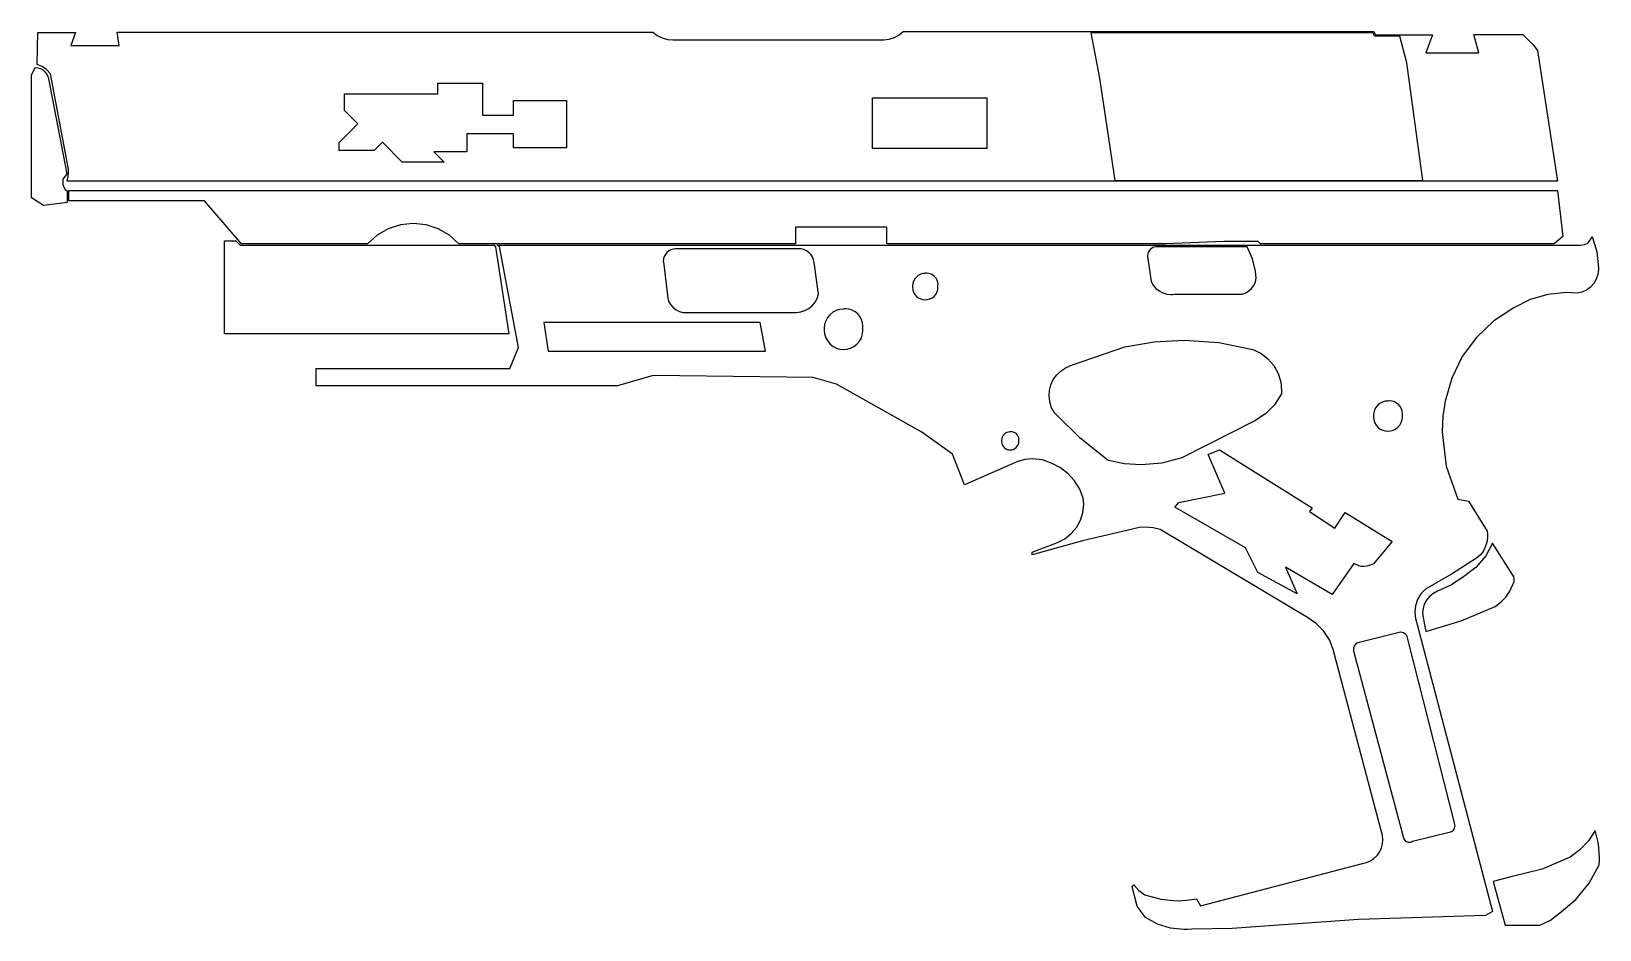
# Model space of a CAD drawing. Header units: millimetres. Extents: x 0 to 38.1, y 0 to 21.8.
import ezdxf

# ---------------------------------------------------------------- set-up
doc = ezdxf.new("R2010")
doc.units = ezdxf.units.MM

msp = doc.modelspace()

# ---------------------------------------------------------------- linework, layer by layer
for points in [[(32.613, 21.817), (32.652, 21.735), (34.037, 21.735), (33.874, 21.294), (35.169, 21.294), (35.044, 21.737), (36.238, 21.737), (36.489, 21.486), (36.59, 21.356), (37.076, 18.175), (0.867, 18.175), (0.892, 18.294), (0.901, 18.414), (0.9, 18.442), (0.899, 18.469), (0.461, 20.786), (0.372, 20.884), (0.264, 20.962), (0.143, 21.016), (0.158, 21.791), (1.071, 21.791), (0.962, 21.476), (2.135, 21.476), (2.085, 21.794), (15.099, 21.794), (15.207, 21.716), (15.326, 21.658), (15.455, 21.623), (15.587, 21.611), (15.62, 21.612), (15.652, 21.614), (20.653, 21.614), (20.681, 21.612), (20.709, 21.612), (20.84, 21.625), (20.966, 21.665), (21.081, 21.73), (21.181, 21.817), (32.543, 21.817)], [(25.736, 21.78), (25.948, 20.681), (26.321, 18.197), (33.805, 18.197), (33.413, 21.054), (33.243, 21.697), (32.63, 21.697), (32.6, 21.782), (25.735, 21.782)], [(0.095, 20.943), (0.16, 20.934), (0.222, 20.913), (0.279, 20.88), (0.328, 20.837), (0.368, 20.785), (0.398, 20.727), (0.416, 20.664), (0.861, 18.358), (0.766, 18.227), (0.763, 18.198), (0.761, 18.168), (0.768, 18.101), (0.788, 18.035), (0.82, 17.975), (0.868, 17.94), (0.868, 17.661), (0.297, 17.589), (0, 17.773), (0, 20.756)], [(7.61, 20.301), (9.871, 20.301), (9.871, 20.562), (10.962, 20.562), (10.962, 19.779), (11.713, 19.779), (11.713, 20.135), (12.93, 20.135), (13.001, 20.135), (13.001, 18.989), (11.713, 18.989), (11.713, 19.329), (10.582, 19.329), (10.582, 18.894), (9.776, 18.894), (10.029, 18.641), (9.009, 18.641), (8.527, 19.123), (8.33, 18.925), (7.476, 18.925), (7.476, 19.115), (7.934, 19.574), (7.61, 19.898)], [(20.435, 20.205), (23.213, 20.205), (23.213, 18.972), (20.435, 18.972)], [(0.908, 17.953), (37.079, 17.953), (37.206, 16.837), (36.992, 16.657), (29.861, 16.657), (29.801, 16.716), (28.97, 16.716), (27.558, 16.656), (20.78, 16.656), (20.78, 17.059), (18.565, 17.059), (18.565, 16.656), (10.386, 16.656), (10.155, 16.866), (9.886, 17.023), (9.589, 17.121), (9.278, 17.153), (8.968, 17.121), (8.671, 17.023), (8.401, 16.866), (8.17, 16.656), (5.106, 16.656), (4.209, 17.702), (0.907, 17.702)], [(11.313, 16.624), (37.622, 16.624), (37.63, 16.624), (37.684, 16.629), (37.736, 16.643), (37.785, 16.667), (37.828, 16.7), (37.865, 16.739), (37.894, 16.785), (37.915, 16.835), (38.03, 16.46), (38.069, 16.07), (38.069, 16.042), (38.069, 16.031), (38.056, 15.911), (38.019, 15.796), (37.959, 15.692), (37.878, 15.602), (37.781, 15.531), (37.671, 15.482), (37.553, 15.456), (37.423, 15.467), (37.292, 15.471), (36.845, 15.429), (36.413, 15.304), (36.012, 15.102), (35.527, 14.784), (35.106, 14.385), (34.762, 13.917), (34.507, 13.397), (34.348, 12.839), (34.291, 12.468), (34.272, 12.093), (34.369, 11.253), (34.656, 10.458), (34.911, 10.405), (35.365, 9.674), (35.373, 9.615), (35.375, 9.556), (35.364, 9.433), (35.33, 9.314), (35.276, 9.203), (35.202, 9.103), (35.111, 9.019), (34.498, 8.633), (33.871, 8.272), (33.76, 8.156), (33.677, 8.018), (33.625, 7.866), (33.608, 7.707), (33.624, 7.555), (33.67, 7.409), (35.501, 0.443), (35.324, 0.342), (32.244, 0.248), (29.17, 0.027), (28.192, 0.011), (28.096, 0.003), (28.001, 0), (27.671, 0.034), (27.356, 0.134), (27.067, 0.296), (26.867, 0.566), (26.743, 1.043), (26.782, 1.09), (26.905, 0.953), (27.051, 0.843), (27.437, 0.736), (27.836, 0.7), (28.073, 0.713), (28.307, 0.751), (28.407, 0.574), (32.336, 1.606), (32.439, 1.63), (32.537, 1.672), (32.625, 1.732), (32.701, 1.806), (32.761, 1.894), (32.803, 1.984), (32.828, 2.08), (32.837, 2.179), (32.825, 2.295), (32.79, 2.407), (31.628, 6.803), (31.535, 7.042), (31.395, 7.257), (31.214, 7.438), (31, 7.579), (27.425, 9.719), (27.253, 9.761), (27.077, 9.775), (26.914, 9.763), (26.754, 9.727), (25.534, 9.441), (24.312, 9.107), (24.312, 9.17), (24.93, 9.406), (25.107, 9.495), (25.264, 9.618), (25.392, 9.77), (25.488, 9.944), (25.547, 10.134), (25.566, 10.331), (25.564, 10.407), (25.555, 10.482), (25.469, 10.7), (25.346, 10.898), (25.189, 11.071), (25.005, 11.215), (24.798, 11.323), (24.567, 11.408), (24.323, 11.436), (24.141, 11.42), (23.964, 11.373), (23.798, 11.295), (22.673, 10.802), (22.381, 11.546), (21.637, 12.081), (19.559, 13.249), (18.996, 13.409), (15.104, 13.46), (14.237, 13.208), (6.923, 13.208), (6.923, 13.63), (11.628, 13.63), (11.838, 14.137), (11.372, 16.59)], [(11.273, 16.585), (11.596, 14.467), (4.695, 14.467), (4.695, 16.732), (4.964, 16.732), (5.072, 16.624), (11.242, 16.624)], [(18.701, 16.532), (15.668, 16.532), (15.648, 16.532), (15.591, 16.527), (15.535, 16.51), (15.484, 16.483), (15.44, 16.446), (15.403, 16.401), (15.376, 16.35), (15.359, 16.295), (15.353, 16.237), (15.354, 16.217), (15.462, 15.334), (15.49, 15.25), (15.534, 15.174), (15.593, 15.107), (15.663, 15.053), (15.742, 15.014), (15.828, 14.992), (18.584, 14.992), (18.691, 15.003), (18.794, 15.035), (18.888, 15.086), (18.971, 15.154), (19.04, 15.236), (19.092, 15.331), (19.124, 15.433), (19.016, 16.203), (19.004, 16.272), (18.978, 16.338), (18.94, 16.397), (18.892, 16.448), (18.834, 16.488), (18.77, 16.516)], [(29.533, 16.58), (27.34, 16.58), (27.329, 16.58), (27.288, 16.576), (27.249, 16.564), (27.212, 16.545), (27.181, 16.519), (27.154, 16.487), (27.135, 16.45), (27.123, 16.411), (27.119, 16.37), (27.119, 16.359), (27.207, 15.738), (27.256, 15.651), (27.322, 15.575), (27.401, 15.513), (27.49, 15.466), (27.586, 15.438), (27.686, 15.429), (27.726, 15.43), (27.766, 15.435), (29.415, 15.435), (29.501, 15.465), (29.579, 15.513), (29.646, 15.574), (29.7, 15.648), (29.738, 15.731), (29.759, 15.82), (29.738, 15.989), (29.668, 16.296)], [(21.715, 15.939), (21.656, 15.934), (21.598, 15.916), (21.546, 15.888), (21.5, 15.85), (21.462, 15.804), (21.434, 15.751), (21.416, 15.694), (21.41, 15.635), (21.409, 15.62), (21.409, 15.605), (21.415, 15.543), (21.434, 15.483), (21.464, 15.428), (21.505, 15.381), (21.555, 15.343), (21.606, 15.317), (21.661, 15.301), (21.718, 15.296), (21.775, 15.301), (21.83, 15.317), (21.881, 15.343), (21.93, 15.381), (21.971, 15.428), (22.001, 15.483), (22.02, 15.543), (22.026, 15.605), (22.026, 15.62), (22.025, 15.635), (22.026, 15.651), (22.027, 15.666), (22.021, 15.721), (22.005, 15.773), (21.979, 15.821), (21.944, 15.863), (21.903, 15.896), (21.856, 15.921), (21.804, 15.937), (21.751, 15.942), (21.733, 15.941)], [(19.727, 15.072), (19.637, 15.063), (19.55, 15.037), (19.47, 14.994), (19.399, 14.936), (19.341, 14.866), (19.299, 14.786), (19.272, 14.699), (19.263, 14.608), (19.262, 14.585), (19.261, 14.562), (19.271, 14.468), (19.299, 14.377), (19.346, 14.293), (19.408, 14.221), (19.483, 14.163), (19.561, 14.124), (19.645, 14.1), (19.732, 14.092), (19.818, 14.1), (19.902, 14.124), (19.98, 14.163), (20.055, 14.221), (20.118, 14.293), (20.164, 14.377), (20.193, 14.468), (20.202, 14.562), (20.202, 14.585), (20.2, 14.608), (20.202, 14.632), (20.203, 14.656), (20.195, 14.739), (20.17, 14.819), (20.13, 14.892), (20.077, 14.956), (20.014, 15.007), (19.942, 15.045), (19.864, 15.068), (19.783, 15.076), (19.755, 15.075)], [(17.708, 14.747), (12.446, 14.747), (12.559, 14.051), (17.834, 14.051)], [(30.371, 13.01), (30.202, 12.749), (29.982, 12.529), (29.721, 12.36), (27.953, 11.458), (27.465, 11.33), (26.962, 11.287), (26.557, 11.315), (26.16, 11.398), (25.48, 11.935), (24.861, 12.541), (24.786, 12.676), (24.74, 12.823), (24.724, 12.976), (24.735, 13.104), (24.767, 13.229), (24.827, 13.36), (24.911, 13.477), (25.015, 13.576), (25.136, 13.654), (25.27, 13.708), (26.569, 14.153), (27.281, 14.277), (28.003, 14.318), (28.845, 14.262), (29.673, 14.093), (29.868, 13.998), (30.04, 13.865), (30.181, 13.701), (30.287, 13.511), (30.352, 13.304), (30.374, 13.088), (30.373, 13.049)], [(32.954, 12.839), (32.886, 12.833), (32.821, 12.813), (32.761, 12.781), (32.708, 12.738), (32.665, 12.685), (32.633, 12.625), (32.613, 12.56), (32.606, 12.492), (32.605, 12.475), (32.604, 12.458), (32.612, 12.387), (32.633, 12.318), (32.668, 12.256), (32.714, 12.202), (32.771, 12.158), (32.829, 12.129), (32.892, 12.111), (32.957, 12.105), (33.022, 12.111), (33.085, 12.129), (33.143, 12.158), (33.2, 12.202), (33.246, 12.256), (33.281, 12.318), (33.302, 12.387), (33.309, 12.458), (33.309, 12.475), (33.308, 12.492), (33.309, 12.51), (33.31, 12.528), (33.304, 12.59), (33.285, 12.649), (33.256, 12.704), (33.216, 12.752), (33.168, 12.79), (33.114, 12.819), (33.056, 12.836), (32.995, 12.842), (32.975, 12.842)], [(23.778, 12.09), (23.737, 12.086), (23.698, 12.074), (23.662, 12.055), (23.63, 12.029), (23.605, 11.997), (23.585, 11.961), (23.573, 11.922), (23.569, 11.882), (23.568, 11.861), (23.573, 11.819), (23.586, 11.778), (23.606, 11.741), (23.634, 11.708), (23.668, 11.682), (23.703, 11.665), (23.741, 11.654), (23.78, 11.65), (23.818, 11.654), (23.856, 11.665), (23.891, 11.682), (23.925, 11.708), (23.953, 11.741), (23.973, 11.778), (23.986, 11.819), (23.991, 11.861), (23.99, 11.882), (23.991, 11.903), (23.987, 11.941), (23.976, 11.976), (23.958, 12.009), (23.935, 12.038), (23.906, 12.061), (23.874, 12.078), (23.839, 12.088), (23.803, 12.092)], [(28.867, 11.657), (31.114, 10.244), (31.053, 10.156), (31.669, 9.752), (31.914, 10.128), (33.061, 9.425), (32.606, 8.888), (32.529, 8.849), (32.447, 8.826), (32.361, 8.818), (32.303, 8.822), (32.246, 8.832), (32.129, 8.895), (31.602, 8.139), (30.465, 8.803), (30.75, 8.152), (29.799, 8.674), (29.495, 9.273), (27.781, 10.259), (27.879, 10.374), (28.991, 10.597), (28.591, 11.54)], [(35.501, 9.384), (35.332, 9.075), (35.104, 8.807), (34.827, 8.591), (34.5, 8.376), (34.144, 8.211), (34.047, 8.159), (33.963, 8.089), (33.893, 8.004), (33.841, 7.907), (33.81, 7.802), (33.799, 7.693), (33.802, 7.638), (33.81, 7.583), (33.875, 7.239), (34.733, 7.504), (35.561, 7.852), (35.703, 7.952), (35.824, 8.077), (35.921, 8.221), (35.99, 8.381), (36.009, 8.417), (36.022, 8.456), (36.026, 8.497), (36.022, 8.535), (36.012, 8.572), (35.995, 8.606)], [(32.125, 6.737), (33.334, 2.23), (33.343, 2.204), (33.356, 2.18), (33.374, 2.159), (33.396, 2.142), (33.421, 2.13), (33.445, 2.123), (33.469, 2.121), (33.499, 2.124), (33.527, 2.134), (33.553, 2.149), (34.475, 2.374), (34.502, 2.384), (34.526, 2.399), (34.547, 2.418), (34.564, 2.441), (34.576, 2.466), (34.584, 2.494), (34.587, 2.522), (34.585, 2.542), (34.582, 2.561), (33.437, 7.054), (33.437, 7.056), (33.434, 7.089), (33.424, 7.121), (33.408, 7.151), (33.386, 7.176), (33.361, 7.196), (33.333, 7.211), (33.302, 7.22), (33.271, 7.223), (33.262, 7.223), (32.19, 6.954), (32.159, 6.921), (32.136, 6.883), (32.122, 6.84), (32.117, 6.795), (32.119, 6.766)], [(35.514, 1.171), (35.801, 0.106), (36.647, 0.106), (36.904, 0.227), (37.129, 0.402), (37.519, 0.733), (37.844, 1.129), (38.092, 1.577), (38.098, 1.664), (38.1, 1.751), (38.073, 2.083), (37.991, 2.406), (37.827, 2.156), (37.622, 1.94), (37.382, 1.763), (36.701, 1.466), (35.979, 1.289)]]:
    msp.add_lwpolyline(points, close=True)

doc.saveas('drawing.dxf')
